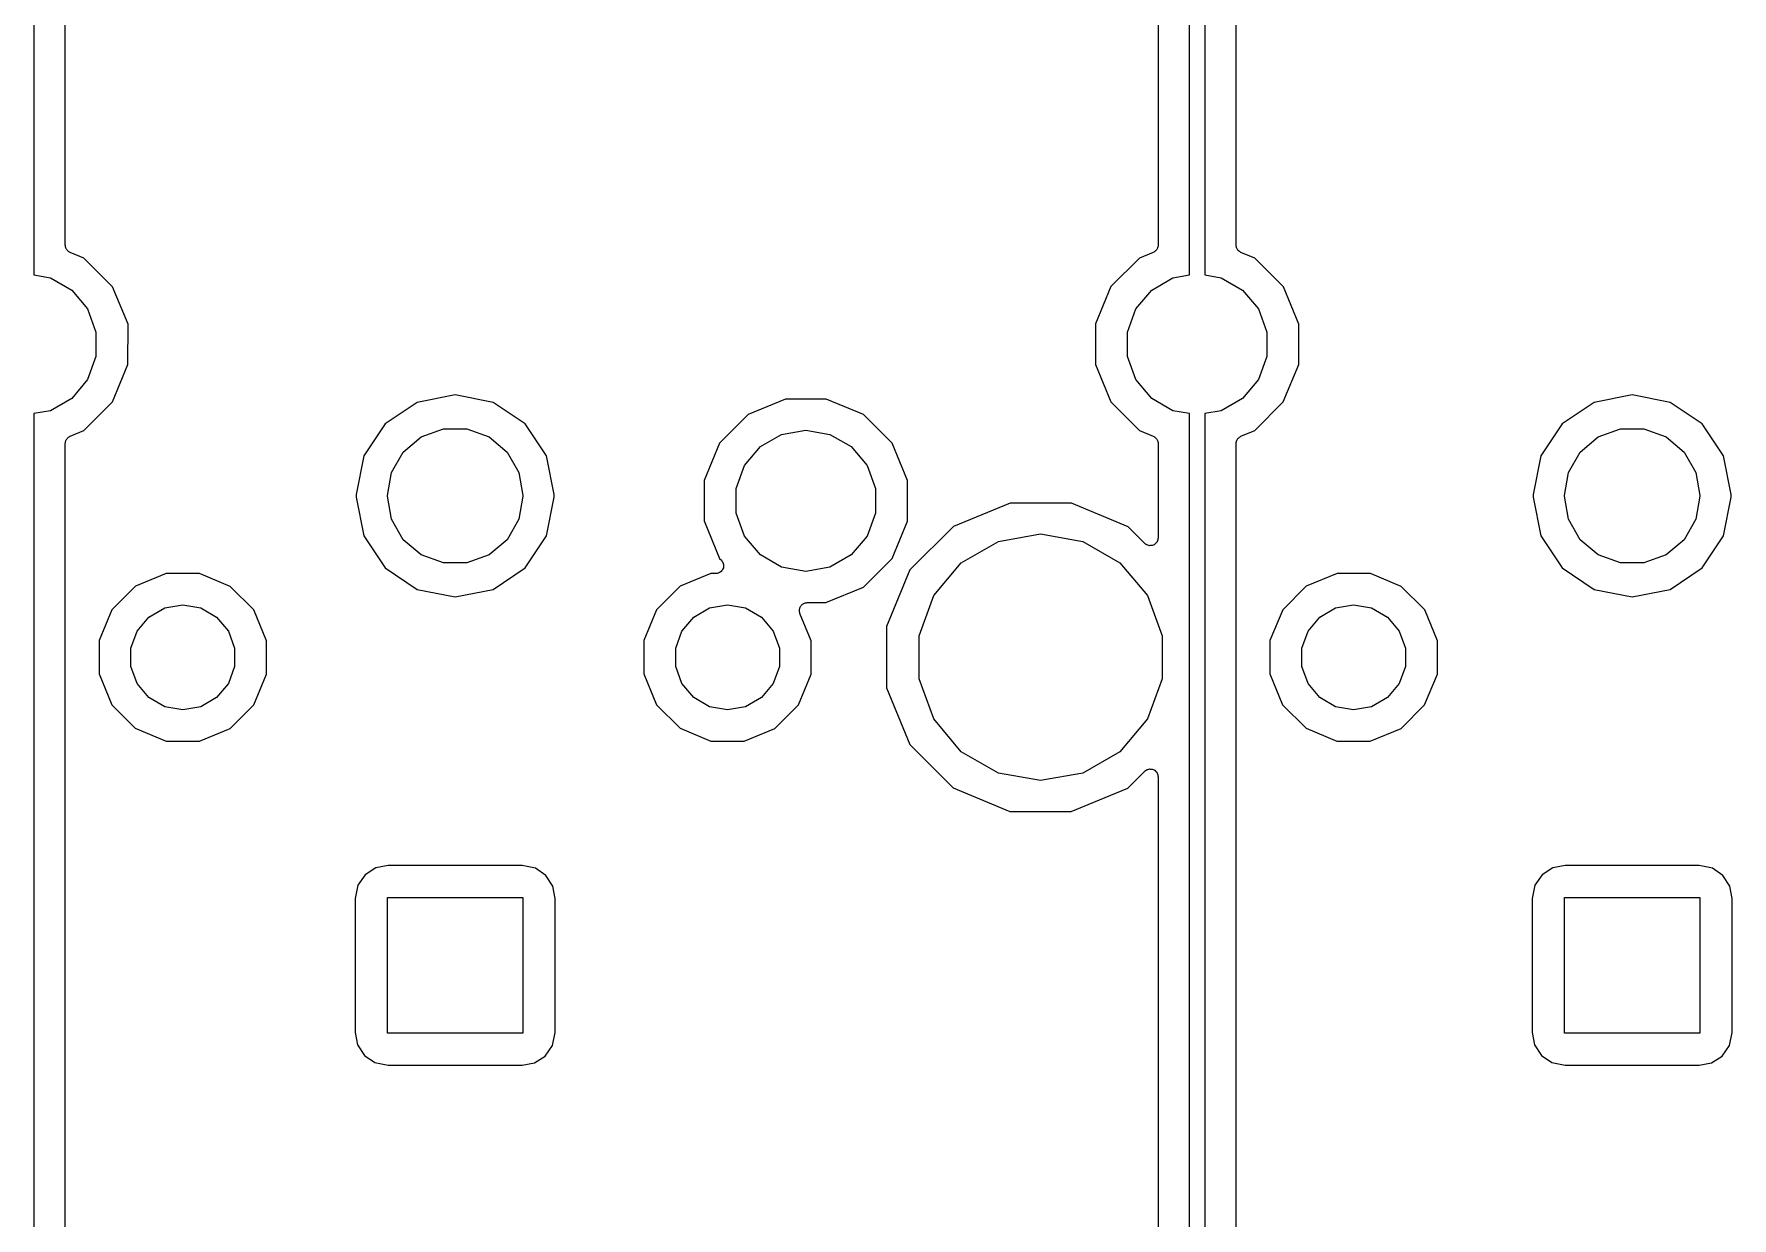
# Model space of a CAD drawing. Extents: x 37 to 156, y -136 to -20.
# Drawn here: x 52.66 to 80.22, y -78.1 to -58.88 of the extents above; entities that cross this region are included whole.
import ezdxf

# ---------------------------------------------------------------- set-up
doc = ezdxf.new("R2010")
doc.units = 0
doc.header["$MEASUREMENT"] = 0
doc.layers.add('BLACK', color=7, linetype='CONTINUOUS')

msp = doc.modelspace()

# ---------------------------------------------------------------- linework, layer by layer
at = {"layer": 'Black'}
for p, q in [((52.665, -46.0453), (52.665, -62.7947)), ((71.415, -62.7947), (71.415, -46.0453)), ((71.665, -46.0453), (71.665, -62.7947)), ((70.907, -51.9377), (70.907, -62.3102)), ((53.173, -62.3104), (53.173, -53.9)), ((72.173, -62.3104), (72.173, -53.9)), ((53.1744, -62.3186), (53.173, -62.3104)), ((53.1741, -62.3269), (53.1744, -62.3186)), ((53.1782, -62.3401), (53.1741, -62.3269)), ((53.1807, -62.3538), (53.1782, -62.3401)), ((53.1848, -62.361), (53.1807, -62.3538)), ((53.1873, -62.3689), (53.1848, -62.361)), ((53.1958, -62.38), (53.1873, -62.3689)), ((53.2027, -62.392), (53.1958, -62.38)), ((53.2091, -62.3974), (53.2027, -62.392)), ((53.2141, -62.4039), (53.2091, -62.3974)), ((53.2258, -62.4114), (53.2141, -62.4039)), ((53.2365, -62.4204), (53.2258, -62.4114)), ((53.2443, -62.4232), (53.2365, -62.4204)), ((53.2513, -62.4277), (53.2443, -62.4232)), ((53.4764, -62.5212), (53.2513, -62.4277)), ((53.9405, -62.986), (53.4764, -62.5212)), ((70.606, -62.5195), (70.1412, -62.9836)), ((70.8285, -62.4276), (70.606, -62.5195)), ((70.8356, -62.4231), (70.8285, -62.4276)), ((70.8435, -62.4202), (70.8356, -62.4231)), ((70.8541, -62.4113), (70.8435, -62.4202)), ((70.8657, -62.4039), (70.8541, -62.4113)), ((70.8708, -62.3973), (70.8657, -62.4039)), ((70.8773, -62.3919), (70.8708, -62.3973)), ((70.8842, -62.3799), (70.8773, -62.3919)), ((70.8926, -62.369), (70.8842, -62.3799)), ((70.8951, -62.3609), (70.8926, -62.369)), ((70.8993, -62.3537), (70.8951, -62.3609)), ((70.9017, -62.3401), (70.8993, -62.3537)), ((70.9059, -62.3269), (70.9017, -62.3401)), ((70.907, -62.3102), (70.9055, -62.3185)), ((70.9055, -62.3185), (70.9059, -62.3269)), ((72.1744, -62.3186), (72.173, -62.3104)), ((72.1741, -62.3269), (72.1744, -62.3186)), ((72.1782, -62.3401), (72.1741, -62.3269)), ((72.1807, -62.3538), (72.1782, -62.3401)), ((72.1848, -62.361), (72.1807, -62.3538)), ((72.1873, -62.3689), (72.1848, -62.361)), ((72.1958, -62.38), (72.1873, -62.3689)), ((72.2027, -62.392), (72.1958, -62.38)), ((72.2091, -62.3974), (72.2027, -62.392)), ((72.2141, -62.4039), (72.2091, -62.3974)), ((72.2258, -62.4114), (72.2141, -62.4039)), ((72.2365, -62.4204), (72.2258, -62.4114)), ((72.2443, -62.4232), (72.2365, -62.4204)), ((72.2513, -62.4277), (72.2443, -62.4232)), ((72.4764, -62.5212), (72.2513, -62.4277)), ((72.9405, -62.986), (72.4764, -62.5212)), ((52.665, -62.7947), (52.9324, -62.8418)), ((71.1476, -62.8418), (71.415, -62.7947)), ((71.665, -62.7947), (71.9324, -62.8418)), ((52.9324, -62.8418), (53.2775, -63.0411)), ((53.2775, -63.0411), (53.5336, -63.3463)), ((54.1913, -63.593), (53.9405, -62.986)), ((70.1412, -62.9836), (69.8893, -63.5902)), ((70.5464, -63.3463), (70.8025, -63.0411)), ((70.8025, -63.0411), (71.1476, -62.8418)), ((71.9324, -62.8418), (72.2775, -63.0411)), ((72.2775, -63.0411), (72.5336, -63.3463)), ((73.1913, -63.593), (72.9405, -62.986)), ((53.5336, -63.3463), (53.6699, -63.7208)), ((70.4101, -63.7208), (70.5464, -63.3463)), ((72.5336, -63.3463), (72.6699, -63.7208)), ((54.1907, -64.2498), (54.1913, -63.593)), ((69.8893, -63.5902), (69.8887, -64.247)), ((73.1907, -64.2498), (73.1913, -63.593)), ((53.6699, -63.7208), (53.6699, -64.1192)), ((70.4101, -64.1192), (70.4101, -63.7208)), ((72.6699, -63.7208), (72.6699, -64.1192)), ((53.6699, -64.1192), (53.5336, -64.4937)), ((70.5464, -64.4937), (70.4101, -64.1192)), ((72.6699, -64.1192), (72.5336, -64.4937)), ((53.9388, -64.8564), (54.1907, -64.2498)), ((69.8887, -64.247), (70.1395, -64.854)), ((72.9388, -64.8564), (73.1907, -64.2498)), ((53.5336, -64.4937), (53.2775, -64.7989)), ((59.5, -64.7405), (58.8856, -64.8627)), ((60.1144, -64.8627), (59.5, -64.7405)), ((70.8025, -64.7989), (70.5464, -64.4937)), ((72.5336, -64.4937), (72.2775, -64.7989)), ((78.6, -64.7405), (77.9856, -64.8627)), ((79.2144, -64.8627), (78.6, -64.7405)), ((52.9324, -64.9982), (52.665, -65.0453)), ((53.2775, -64.7989), (52.9324, -64.9982)), ((53.474, -65.3205), (53.9388, -64.8564)), ((58.8856, -64.8627), (58.3647, -65.2107)), ((60.6353, -65.2107), (60.1144, -64.8627)), ((64.863, -64.8087), (64.256, -65.0595)), ((65.5198, -64.8093), (64.863, -64.8087)), ((66.1264, -65.0612), (65.5198, -64.8093)), ((70.1395, -64.854), (70.6036, -65.3188)), ((71.1476, -64.9982), (70.8025, -64.7989)), ((71.415, -65.0453), (71.1476, -64.9982)), ((71.9324, -64.9982), (71.665, -65.0453)), ((72.2775, -64.7989), (71.9324, -64.9982)), ((72.474, -65.3205), (72.9388, -64.8564)), ((77.9856, -64.8627), (77.4647, -65.2107)), ((79.7353, -65.2107), (79.2144, -64.8627)), ((52.665, -65.0453), (52.665, -81.7947)), ((58.3647, -65.2107), (58.0167, -65.7316)), ((58.95, -65.4232), (59.309, -65.2925)), ((59.309, -65.2925), (59.691, -65.2925)), ((59.691, -65.2925), (60.05, -65.4232)), ((60.9833, -65.7316), (60.6353, -65.2107)), ((64.256, -65.0595), (63.7912, -65.5236)), ((66.5905, -65.526), (66.1264, -65.0612)), ((71.415, -81.7947), (71.415, -65.0453)), ((71.665, -65.0453), (71.665, -81.7947)), ((77.4647, -65.2107), (77.1167, -65.7316)), ((78.05, -65.4232), (78.409, -65.2925)), ((78.409, -65.2925), (78.791, -65.2925)), ((78.791, -65.2925), (79.15, -65.4232)), ((80.0833, -65.7316), (79.7353, -65.2107)), ((53.173, -65.5298), (53.1745, -65.5215)), ((53.173, -66.346), (53.173, -65.5298)), ((53.1741, -65.5131), (53.1783, -65.4999)), ((53.1745, -65.5215), (53.1741, -65.5131)), ((53.1783, -65.4999), (53.1807, -65.4863)), ((53.1807, -65.4863), (53.1849, -65.4791)), ((53.1849, -65.4791), (53.1874, -65.471)), ((53.1874, -65.471), (53.1958, -65.4601)), ((53.1958, -65.4601), (53.2027, -65.4481)), ((53.2027, -65.4481), (53.2092, -65.4427)), ((53.2092, -65.4427), (53.2143, -65.4361)), ((53.2143, -65.4361), (53.2259, -65.4287)), ((53.2259, -65.4287), (53.2365, -65.4198)), ((53.2365, -65.4198), (53.2444, -65.4169)), ((53.2444, -65.4169), (53.2515, -65.4124)), ((53.2515, -65.4124), (53.474, -65.3205)), ((58.6574, -65.6687), (58.95, -65.4232)), ((60.05, -65.4232), (60.3426, -65.6687)), ((63.7912, -65.5236), (63.5393, -66.1302)), ((64.1964, -65.8863), (64.4525, -65.5811)), ((64.4525, -65.5811), (64.7976, -65.3818)), ((64.7976, -65.3818), (65.19, -65.3126)), ((65.19, -65.3126), (65.5824, -65.3818)), ((65.5824, -65.3818), (65.9275, -65.5811)), ((65.9275, -65.5811), (66.1836, -65.8863)), ((66.8413, -66.133), (66.5905, -65.526)), ((70.6036, -65.3188), (70.8287, -65.4123)), ((70.8287, -65.4123), (70.8357, -65.4168)), ((70.8357, -65.4168), (70.8435, -65.4196)), ((70.8435, -65.4196), (70.8542, -65.4286)), ((70.8542, -65.4286), (70.8659, -65.4361)), ((70.8659, -65.4361), (70.8709, -65.4426)), ((70.8709, -65.4426), (70.8773, -65.448)), ((70.8773, -65.448), (70.8842, -65.46)), ((70.8842, -65.46), (70.8927, -65.4711)), ((70.8927, -65.4711), (70.8952, -65.479)), ((70.8952, -65.479), (70.8993, -65.4862)), ((70.8993, -65.4862), (70.9018, -65.4999)), ((70.9018, -65.4999), (70.9059, -65.5131)), ((70.9059, -65.5131), (70.9056, -65.5214)), ((70.9056, -65.5214), (70.907, -65.5296)), ((70.907, -65.5296), (70.907, -67.062)), ((72.173, -65.5298), (72.1745, -65.5215)), ((72.173, -66.346), (72.173, -65.5298)), ((72.1741, -65.5131), (72.1783, -65.4999)), ((72.1745, -65.5215), (72.1741, -65.5131)), ((72.1783, -65.4999), (72.1807, -65.4863)), ((72.1807, -65.4863), (72.1849, -65.4791)), ((72.1849, -65.4791), (72.1874, -65.471)), ((72.1874, -65.471), (72.1958, -65.4601)), ((72.1958, -65.4601), (72.2027, -65.4481)), ((72.2027, -65.4481), (72.2092, -65.4427)), ((72.2092, -65.4427), (72.2143, -65.4361)), ((72.2143, -65.4361), (72.2259, -65.4287)), ((72.2259, -65.4287), (72.2365, -65.4198)), ((72.2365, -65.4198), (72.2444, -65.4169)), ((72.2444, -65.4169), (72.2515, -65.4124)), ((72.2515, -65.4124), (72.474, -65.3205)), ((77.7574, -65.6687), (78.05, -65.4232)), ((79.15, -65.4232), (79.4426, -65.6687)), ((58.0167, -65.7316), (57.892, -66.3585)), ((58.4663, -65.9996), (58.6574, -65.6687)), ((60.3426, -65.6687), (60.5337, -65.9996)), ((61.108, -66.3585), (60.9833, -65.7316)), ((77.1167, -65.7316), (76.992, -66.3585)), ((77.5663, -65.9996), (77.7574, -65.6687)), ((79.4426, -65.6687), (79.6337, -65.9996)), ((80.208, -66.3585), (80.0833, -65.7316)), ((58.4, -66.3758), (58.4663, -65.9996)), ((60.5337, -65.9996), (60.6, -66.3758)), ((63.5393, -66.1302), (63.5387, -66.787)), ((64.0601, -66.2608), (64.1964, -65.8863)), ((66.1836, -65.8863), (66.3199, -66.2608)), ((77.5, -66.3758), (77.5663, -65.9996)), ((79.6337, -65.9996), (79.7, -66.3758)), ((53.173, -69.2943), (53.173, -66.346)), ((57.892, -66.3585), (57.892, -66.4015)), ((57.892, -66.4015), (58.0167, -67.0284)), ((58.4, -66.3842), (58.4, -66.3758)), ((58.4663, -66.7604), (58.4, -66.3842)), ((60.6, -66.3842), (60.5337, -66.7604)), ((60.6, -66.3758), (60.6, -66.3842)), ((60.9833, -67.0284), (61.108, -66.4015)), ((61.108, -66.4015), (61.108, -66.3585)), ((64.0601, -66.6592), (64.0601, -66.2608)), ((66.3199, -66.2608), (66.3199, -66.6592)), ((66.8407, -66.7898), (66.8413, -66.133)), ((72.173, -69.2943), (72.173, -66.346)), ((76.992, -66.3585), (76.992, -66.4015)), ((76.992, -66.4015), (77.1167, -67.0284)), ((77.5, -66.3842), (77.5, -66.3758)), ((77.5663, -66.7604), (77.5, -66.3842)), ((79.7, -66.3842), (79.6337, -66.7604)), ((79.7, -66.3758), (79.7, -66.3842)), ((80.0833, -67.0284), (80.208, -66.4015)), ((80.208, -66.4015), (80.208, -66.3585)), ((64.1964, -67.0337), (64.0601, -66.6592)), ((66.3199, -66.6592), (66.1836, -67.0337)), ((68.5045, -66.4977), (67.5846, -66.8778)), ((69.4998, -66.4985), (68.5045, -66.4977)), ((70.4191, -66.8802), (69.4998, -66.4985)), ((58.6574, -67.0913), (58.4663, -66.7604)), ((60.5337, -66.7604), (60.3426, -67.0913)), ((63.5387, -66.787), (63.7895, -67.394)), ((66.5888, -67.3964), (66.8407, -66.7898)), ((67.5846, -66.8778), (66.8802, -67.5809)), ((70.6901, -67.1518), (70.4191, -66.8802)), ((77.7574, -67.0913), (77.5663, -66.7604)), ((79.6337, -66.7604), (79.4426, -67.0913)), ((58.0167, -67.0284), (58.3647, -67.5493)), ((58.95, -67.3368), (58.6574, -67.0913)), ((60.3426, -67.0913), (60.05, -67.3368)), ((60.6353, -67.5493), (60.9833, -67.0284)), ((64.4525, -67.3389), (64.1964, -67.0337)), ((66.1836, -67.0337), (65.9275, -67.3389)), ((67.7134, -67.4667), (68.3154, -67.1192)), ((68.3154, -67.1192), (69, -66.9985)), ((69, -66.9985), (69.6846, -67.1192)), ((69.6846, -67.1192), (70.2865, -67.4667)), ((70.7037, -67.1613), (70.6901, -67.1518)), ((70.7165, -67.172), (70.7037, -67.1613)), ((70.7217, -67.1739), (70.7165, -67.172)), ((70.7262, -67.1771), (70.7217, -67.1739)), ((70.7423, -67.1814), (70.7262, -67.1771)), ((70.7579, -67.1871), (70.7423, -67.1814)), ((70.7635, -67.1871), (70.7579, -67.1871)), ((70.7688, -67.1885), (70.7635, -67.1871)), ((70.7854, -67.1871), (70.7688, -67.1885)), ((70.8021, -67.1871), (70.7854, -67.1871)), ((70.8073, -67.1852), (70.8021, -67.1871)), ((70.8128, -67.1847), (70.8073, -67.1852)), ((70.8279, -67.1777), (70.8128, -67.1847)), ((70.8435, -67.172), (70.8279, -67.1777)), ((70.8477, -67.1685), (70.8435, -67.172)), ((70.8528, -67.1661), (70.8477, -67.1685)), ((70.8645, -67.1544), (70.8528, -67.1661)), ((70.8773, -67.1437), (70.8645, -67.1544)), ((70.8801, -67.1389), (70.8773, -67.1437)), ((70.884, -67.135), (70.8801, -67.1389)), ((70.891, -67.1199), (70.884, -67.135)), ((70.8993, -67.1055), (70.891, -67.1199)), ((70.9003, -67.1), (70.8993, -67.1055)), ((70.9026, -67.095), (70.9003, -67.1)), ((70.9041, -67.0784), (70.9026, -67.095)), ((70.907, -67.062), (70.9041, -67.0784)), ((77.1167, -67.0284), (77.4647, -67.5493)), ((78.05, -67.3368), (77.7574, -67.0913)), ((79.4426, -67.0913), (79.15, -67.3368)), ((79.7353, -67.5493), (80.0833, -67.0284)), ((59.309, -67.4675), (58.95, -67.3368)), ((59.691, -67.4675), (59.309, -67.4675)), ((60.05, -67.3368), (59.691, -67.4675)), ((63.7895, -67.394), (63.8197, -67.4242)), ((63.8197, -67.4242), (63.8292, -67.4378)), ((63.8292, -67.4378), (63.8399, -67.4505)), ((63.8399, -67.4505), (63.8418, -67.4558)), ((63.8418, -67.4558), (63.845, -67.4604)), ((63.845, -67.4604), (63.8492, -67.4764)), ((63.8492, -67.4764), (63.8549, -67.492)), ((63.8549, -67.492), (63.8549, -67.4976)), ((63.8549, -67.4976), (63.8563, -67.503)), ((63.8563, -67.503), (63.8549, -67.5195)), ((64.7976, -67.5382), (64.4525, -67.3389)), ((65.9275, -67.3389), (65.5824, -67.5382)), ((66.124, -67.8605), (66.5888, -67.3964)), ((67.2666, -67.9992), (67.7134, -67.4667)), ((70.2865, -67.4667), (70.7334, -67.9992)), ((78.409, -67.4675), (78.05, -67.3368)), ((78.791, -67.4675), (78.409, -67.4675)), ((79.15, -67.3368), (78.791, -67.4675)), ((54.8109, -67.6409), (54.3113, -67.8473)), ((55.3515, -67.6413), (54.8109, -67.6409)), ((55.8508, -67.8487), (55.3515, -67.6413)), ((58.3647, -67.5493), (58.8856, -67.8973)), ((60.1144, -67.8973), (60.6353, -67.5493)), ((63.6509, -67.6409), (63.1513, -67.8473)), ((63.7297, -67.6409), (63.6509, -67.6409)), ((63.7461, -67.6381), (63.7297, -67.6409)), ((63.7626, -67.6366), (63.7461, -67.6381)), ((63.7676, -67.6343), (63.7626, -67.6366)), ((63.7731, -67.6333), (63.7676, -67.6343)), ((63.7875, -67.625), (63.7731, -67.6333)), ((63.8026, -67.618), (63.7875, -67.625)), ((63.8065, -67.6141), (63.8026, -67.618)), ((63.8114, -67.6113), (63.8065, -67.6141)), ((63.822, -67.5986), (63.8114, -67.6113)), ((63.8338, -67.5869), (63.822, -67.5986)), ((63.8361, -67.5818), (63.8338, -67.5869)), ((63.8397, -67.5775), (63.8361, -67.5818)), ((63.8454, -67.5619), (63.8397, -67.5775)), ((63.8525, -67.5469), (63.8454, -67.5619)), ((63.8529, -67.5413), (63.8525, -67.5469)), ((63.8549, -67.5361), (63.8529, -67.5413)), ((63.8549, -67.5195), (63.8549, -67.5361)), ((65.19, -67.6074), (64.7976, -67.5382)), ((65.5824, -67.5382), (65.19, -67.6074)), ((66.8802, -67.5809), (66.4985, -68.5002)), ((73.8109, -67.6409), (73.3113, -67.8473)), ((74.3515, -67.6413), (73.8109, -67.6409)), ((74.8508, -67.8487), (74.3515, -67.6413)), ((77.4647, -67.5493), (77.9856, -67.8973)), ((79.2144, -67.8973), (79.7353, -67.5493)), ((54.3113, -67.8473), (53.9287, -68.2292)), ((56.2327, -68.2313), (55.8508, -67.8487)), ((58.8856, -67.8973), (59.5, -68.0195)), ((59.5, -68.0195), (60.1144, -67.8973)), ((63.1513, -67.8473), (62.7687, -68.2292)), ((65.517, -68.1113), (66.124, -67.8605)), ((67.0289, -68.6524), (67.2666, -67.9992)), ((70.7334, -67.9992), (70.9711, -68.6524)), ((73.3113, -67.8473), (72.9287, -68.2292)), ((75.2327, -68.2313), (74.8508, -67.8487)), ((77.9856, -67.8973), (78.6, -68.0195)), ((78.6, -68.0195), (79.2144, -67.8973)), ((53.9287, -68.2292), (53.7213, -68.7285)), ((54.531, -68.3457), (54.7879, -68.1974)), ((54.7879, -68.1974), (55.08, -68.1458)), ((55.08, -68.1458), (55.3721, -68.1974)), ((55.3721, -68.1974), (55.629, -68.3457)), ((56.4391, -68.7309), (56.2327, -68.2313)), ((62.7687, -68.2292), (62.5613, -68.7285)), ((63.371, -68.3457), (63.6279, -68.1974)), ((63.6279, -68.1974), (63.92, -68.1458)), ((63.92, -68.1458), (64.2121, -68.1974)), ((64.2121, -68.1974), (64.469, -68.3457)), ((65.086, -68.2434), (65.0878, -68.2297)), ((65.0878, -68.2516), (65.086, -68.2434)), ((65.0878, -68.2297), (65.0879, -68.2159)), ((65.0878, -68.26), (65.0878, -68.2516)), ((65.0925, -68.273), (65.0878, -68.26)), ((65.0879, -68.2159), (65.0907, -68.208)), ((65.0907, -68.208), (65.0918, -68.1997)), ((65.0918, -68.1997), (65.0982, -68.1874)), ((65.0955, -68.2865), (65.0925, -68.273)), ((65.2791, -68.7309), (65.0955, -68.2865)), ((65.0982, -68.1874), (65.103, -68.1744)), ((65.103, -68.1744), (65.1084, -68.168)), ((65.1084, -68.168), (65.1122, -68.1606)), ((65.1122, -68.1606), (65.1224, -68.1513)), ((65.1224, -68.1513), (65.1314, -68.1407)), ((65.1314, -68.1407), (65.1386, -68.1365)), ((65.1386, -68.1365), (65.1448, -68.1308)), ((65.1448, -68.1308), (65.1576, -68.1256)), ((65.1576, -68.1256), (65.1696, -68.1186)), ((65.1696, -68.1186), (65.1778, -68.1172)), ((65.1778, -68.1172), (65.1855, -68.114)), ((65.1855, -68.114), (65.1994, -68.1134)), ((65.1994, -68.1134), (65.213, -68.111)), ((65.213, -68.111), (65.517, -68.1113)), ((72.9287, -68.2292), (72.7213, -68.7285)), ((73.531, -68.3457), (73.7879, -68.1974)), ((73.7879, -68.1974), (74.08, -68.1458)), ((74.08, -68.1458), (74.3721, -68.1974)), ((74.3721, -68.1974), (74.629, -68.3457)), ((75.4391, -68.7309), (75.2327, -68.2313)), ((54.2388, -68.8517), (54.3403, -68.5729)), ((54.3403, -68.5729), (54.531, -68.3457)), ((55.629, -68.3457), (55.8197, -68.5729)), ((55.8197, -68.5729), (55.9212, -68.8517)), ((63.0788, -68.8517), (63.1803, -68.5729)), ((63.1803, -68.5729), (63.371, -68.3457)), ((64.469, -68.3457), (64.6597, -68.5729)), ((64.6597, -68.5729), (64.7612, -68.8517)), ((66.4985, -68.5002), (66.4977, -69.4955)), ((73.2388, -68.8517), (73.3403, -68.5729)), ((73.3403, -68.5729), (73.531, -68.3457)), ((74.629, -68.3457), (74.8197, -68.5729)), ((74.8197, -68.5729), (74.9212, -68.8517)), ((53.7213, -68.7285), (53.7209, -69.2691)), ((54.2388, -69.1483), (54.2388, -68.8517)), ((55.9212, -68.8517), (55.9212, -69.1483)), ((56.4387, -69.2715), (56.4391, -68.7309)), ((62.5613, -68.7285), (62.5609, -69.2691)), ((63.0788, -69.1483), (63.0788, -68.8517)), ((64.7612, -68.8517), (64.7612, -69.1483)), ((65.2787, -69.2715), (65.2791, -68.7309)), ((67.0289, -69.3476), (67.0289, -68.6524)), ((70.9711, -68.6524), (70.9711, -69.3476)), ((72.7213, -68.7285), (72.7209, -69.2691)), ((73.2388, -69.1483), (73.2388, -68.8517)), ((74.9212, -68.8517), (74.9212, -69.1483)), ((75.4387, -69.2715), (75.4391, -68.7309)), ((54.3403, -69.4271), (54.2388, -69.1483)), ((55.9212, -69.1483), (55.8197, -69.4271)), ((63.1803, -69.4271), (63.0788, -69.1483)), ((64.7612, -69.1483), (64.6597, -69.4271)), ((73.3403, -69.4271), (73.2388, -69.1483)), ((74.9212, -69.1483), (74.8197, -69.4271)), ((53.173, -72.9), (53.173, -69.2943)), ((53.7209, -69.2691), (53.9273, -69.7687)), ((54.531, -69.6543), (54.3403, -69.4271)), ((55.8197, -69.4271), (55.629, -69.6543)), ((56.2313, -69.7708), (56.4387, -69.2715)), ((62.5609, -69.2691), (62.7673, -69.7687)), ((63.371, -69.6543), (63.1803, -69.4271)), ((64.6597, -69.4271), (64.469, -69.6543)), ((65.0713, -69.7708), (65.2787, -69.2715)), ((67.2666, -70.0008), (67.0289, -69.3476)), ((70.9711, -69.3476), (70.7334, -70.0008)), ((72.173, -72.9), (72.173, -69.2943)), ((72.7209, -69.2691), (72.9273, -69.7687)), ((73.531, -69.6543), (73.3403, -69.4271)), ((74.8197, -69.4271), (74.629, -69.6543)), ((75.2313, -69.7708), (75.4387, -69.2715)), ((54.7879, -69.8026), (54.531, -69.6543)), ((55.629, -69.6543), (55.3721, -69.8026)), ((63.6279, -69.8026), (63.371, -69.6543)), ((64.469, -69.6543), (64.2121, -69.8026)), ((66.4977, -69.4955), (66.8778, -70.4154)), ((73.7879, -69.8026), (73.531, -69.6543)), ((74.629, -69.6543), (74.3721, -69.8026)), ((53.9273, -69.7687), (54.3092, -70.1513)), ((55.08, -69.8541), (54.7879, -69.8026)), ((55.3721, -69.8026), (55.08, -69.8541)), ((55.8487, -70.1527), (56.2313, -69.7708)), ((62.7673, -69.7687), (63.1492, -70.1513)), ((63.92, -69.8541), (63.6279, -69.8026)), ((64.2121, -69.8026), (63.92, -69.8541)), ((64.6887, -70.1527), (65.0713, -69.7708)), ((72.9273, -69.7687), (73.3092, -70.1513)), ((74.08, -69.8541), (73.7879, -69.8026)), ((74.3721, -69.8026), (74.08, -69.8541)), ((74.8487, -70.1527), (75.2313, -69.7708)), ((54.3092, -70.1513), (54.8085, -70.3587)), ((55.3491, -70.3591), (55.8487, -70.1527)), ((63.1492, -70.1513), (63.6485, -70.3587)), ((64.1891, -70.3591), (64.6887, -70.1527)), ((67.7134, -70.5332), (67.2666, -70.0008)), ((70.7334, -70.0008), (70.2865, -70.5332)), ((73.3092, -70.1513), (73.8085, -70.3587)), ((74.3491, -70.3591), (74.8487, -70.1527)), ((54.8085, -70.3587), (55.3491, -70.3591)), ((63.6485, -70.3587), (64.1891, -70.3591)), ((66.8778, -70.4154), (67.5809, -71.1198)), ((68.3154, -70.8808), (67.7134, -70.5332)), ((70.2865, -70.5332), (69.6846, -70.8808)), ((73.8085, -70.3587), (74.3491, -70.3591)), ((70.7424, -70.8183), (70.7579, -70.8126)), ((70.7579, -70.8126), (70.7636, -70.8126)), ((70.7636, -70.8126), (70.769, -70.8112)), ((70.769, -70.8112), (70.7855, -70.8126)), ((70.7855, -70.8126), (70.8021, -70.8126)), ((70.8021, -70.8126), (70.8074, -70.8145)), ((70.8074, -70.8145), (70.813, -70.815)), ((70.813, -70.815), (70.828, -70.822)), ((69, -71.0015), (68.3154, -70.8808)), ((69.6846, -70.8808), (69, -71.0015)), ((70.4154, -71.1222), (70.6903, -70.8478)), ((70.6903, -70.8478), (70.7038, -70.8383)), ((70.7038, -70.8383), (70.7165, -70.8277)), ((70.7165, -70.8277), (70.7218, -70.8258)), ((70.7218, -70.8258), (70.7264, -70.8225)), ((70.7264, -70.8225), (70.7424, -70.8183)), ((70.828, -70.822), (70.8435, -70.8277)), ((70.8435, -70.8277), (70.8478, -70.8313)), ((70.8478, -70.8313), (70.8529, -70.8337)), ((70.8529, -70.8337), (70.8646, -70.8454)), ((70.8646, -70.8454), (70.8773, -70.8561)), ((70.8773, -70.8561), (70.8801, -70.8609)), ((70.8801, -70.8609), (70.8841, -70.8649)), ((70.8841, -70.8649), (70.8911, -70.8799)), ((70.8911, -70.8799), (70.8993, -70.8943)), ((70.8993, -70.8943), (70.9003, -70.8998)), ((70.9003, -70.8998), (70.9027, -70.9049)), ((70.9027, -70.9049), (70.9041, -70.9214)), ((70.9041, -70.9214), (70.907, -70.9377)), ((70.907, -70.9377), (70.907, -81.3102)), ((67.5809, -71.1198), (68.5002, -71.5015)), ((69.4955, -71.5023), (70.4154, -71.1222)), ((68.5002, -71.5015), (69.4955, -71.5023)), ((58.2125, -72.4171), (58.0389, -72.5288)), ((58.4118, -72.3796), (58.2125, -72.4171)), ((60.5873, -72.3796), (58.4118, -72.3796)), ((60.8015, -72.4229), (60.5873, -72.3796)), ((60.9712, -72.5389), (60.8015, -72.4229)), ((77.3125, -72.4171), (77.1389, -72.5288)), ((77.5118, -72.3796), (77.3125, -72.4171)), ((79.6873, -72.3796), (77.5118, -72.3796)), ((79.9015, -72.4229), (79.6873, -72.3796)), ((80.0712, -72.5389), (79.9015, -72.4229)), ((57.9229, -72.6985), (57.8796, -72.9127)), ((58.0389, -72.5288), (57.9229, -72.6985)), ((61.0829, -72.7125), (60.9712, -72.5389)), ((61.1204, -72.9118), (61.0829, -72.7125)), ((77.0229, -72.6985), (76.9796, -72.9127)), ((77.1389, -72.5288), (77.0229, -72.6985)), ((80.1829, -72.7125), (80.0712, -72.5389)), ((80.2204, -72.9118), (80.1829, -72.7125)), ((53.173, -81.3104), (53.173, -72.9)), ((57.8796, -72.9127), (57.8796, -75.0882)), ((58.4, -75.1), (58.4, -72.9)), ((58.4, -72.9), (60.6, -72.9)), ((60.6, -72.9), (60.6, -75.1)), ((61.1204, -75.0873), (61.1204, -72.9118)), ((72.173, -81.3104), (72.173, -72.9)), ((76.9796, -72.9127), (76.9796, -75.0882)), ((77.5, -75.1), (77.5, -72.9)), ((77.5, -72.9), (79.7, -72.9)), ((79.7, -72.9), (79.7, -75.1)), ((80.2204, -75.0873), (80.2204, -72.9118)), ((57.8796, -75.0882), (57.9171, -75.2875)), ((60.6, -75.1), (58.4, -75.1)), ((61.0771, -75.3015), (61.1204, -75.0873)), ((76.9796, -75.0882), (77.0171, -75.2875)), ((79.7, -75.1), (77.5, -75.1)), ((80.1771, -75.3015), (80.2204, -75.0873)), ((57.9171, -75.2875), (58.0288, -75.4611)), ((58.0288, -75.4611), (58.1985, -75.5771)), ((60.7875, -75.5829), (60.9611, -75.4712)), ((60.9611, -75.4712), (61.0771, -75.3015)), ((77.0171, -75.2875), (77.1288, -75.4611)), ((77.1288, -75.4611), (77.2985, -75.5771)), ((79.8875, -75.5829), (80.0611, -75.4712)), ((80.0611, -75.4712), (80.1771, -75.3015)), ((58.1985, -75.5771), (58.4127, -75.6204)), ((58.4127, -75.6204), (60.5882, -75.6204)), ((60.5882, -75.6204), (60.7875, -75.5829)), ((77.2985, -75.5771), (77.5127, -75.6204)), ((77.5127, -75.6204), (79.6882, -75.6204)), ((79.6882, -75.6204), (79.8875, -75.5829))]:
    msp.add_line(p, q, dxfattribs=at)

doc.saveas('drawing.dxf')
